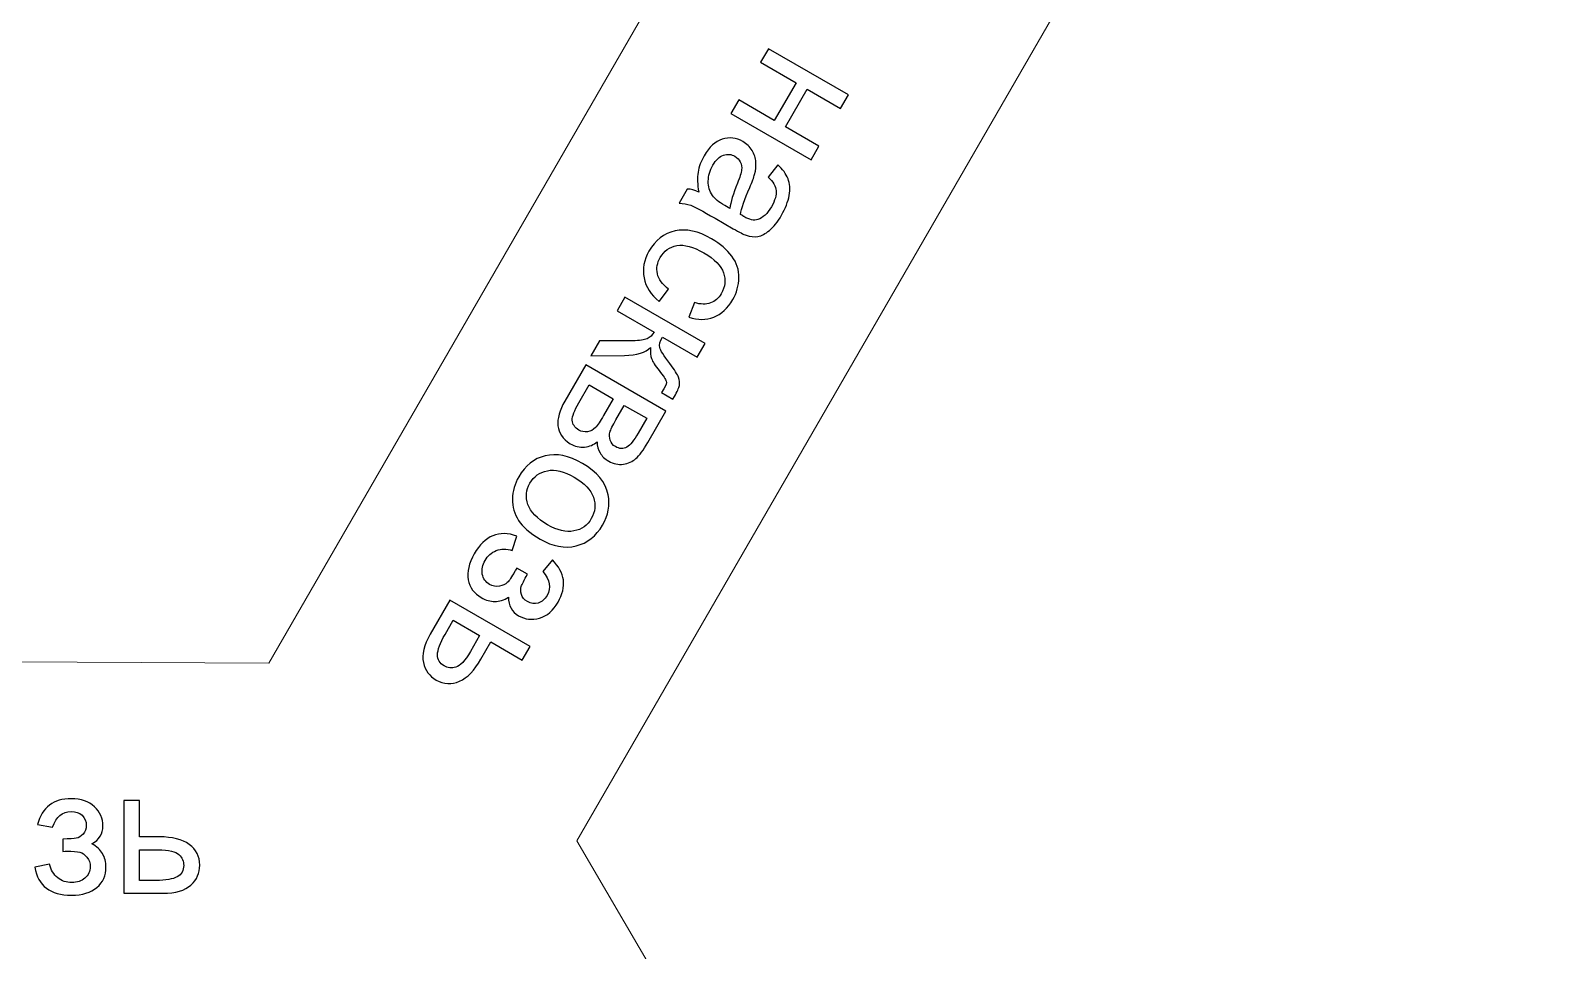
# Model space of a CAD drawing. Header units: millimetres. Extents: x -998 to 1016, y -1915 to 1914.
# Drawn here: x 852.5 to 920.6, y 1177.4 to 1218.8 of the extents above; entities that cross this region are included whole.
import ezdxf

# ---------------------------------------------------------------- set-up
doc = ezdxf.new("R2010")
doc.units = ezdxf.units.MM
doc.header["$MEASUREMENT"] = 0
doc.layers.add('layer 1', color=7, linetype='Continuous')

msp = doc.modelspace()

# ---------------------------------------------------------------- linework, layer by layer
at = {"layer": 'layer 1', "color": 153, "lineweight": 20}
for points, knots in [([(980.4581, 1117.3298), (944.5596, 1055.1518), (865.0528, 1033.848), (802.8748, 1069.7465), (802.8748, 1069.7465), (740.6968, 1105.645), (719.393, 1185.1518), (755.2915, 1247.3298), (755.2915, 1247.3298), (791.19, 1309.5078), (870.6968, 1330.8116), (932.8748, 1294.9131), (932.8748, 1294.9131), (995.0528, 1259.0146), (1016.3566, 1179.5078), (980.4581, 1117.3298)], [0, 0, 0, 0, 0.2, 0.2, 0.2, 0.2, 0.4, 0.4, 0.4, 0.4, 0.6, 0.6, 0.6, 0.6, 1, 1, 1, 1]), ([(899.1939, 1252.5914), (899.1939, 1252.5914), (863.256, 1190.3298), (863.256, 1190.3298), (863.256, 1190.3298), (863.256, 1190.3298), (791.3668, 1190.7117), (791.3668, 1190.7117), (791.3668, 1190.7117), (791.3596, 1192.3623), (790.0216, 1193.6984), (788.3668, 1193.6984), (788.3668, 1193.6984), (786.7122, 1193.6984), (785.3669, 1191.5891), (785.3669, 1190.6984), (785.3669, 1190.6984), (785.367, 1185.6665), (785.3669, 1179.4302), (785.3669, 1173.9614), (785.3669, 1173.9614), (785.3669, 1173.0707), (786.71, 1170.9614), (788.3669, 1170.9614), (788.3669, 1170.9614), (790.0238, 1170.9614), (791.3669, 1172.3045), (791.3669, 1173.9615), (791.3669, 1173.9615), (791.3669, 1173.9615), (791.3667, 1173.9745), (791.3667, 1173.9745), (791.3667, 1173.9745), (791.3667, 1173.9745), (863.2562, 1174.3298), (863.2562, 1174.3298), (863.2562, 1174.3298), (863.2562, 1174.3298), (899.2118, 1112.0782), (899.2118, 1112.0782), (899.2118, 1112.0782), (899.2118, 1112.0782), (899.2005, 1112.072), (899.2005, 1112.072), (899.2005, 1112.072), (897.7655, 1111.2435), (897.274, 1109.4089), (898.1025, 1107.9739), (898.1025, 1107.9739), (899.0007, 1106.4182), (901.676, 1106.4535), (902.5092, 1107.0802), (902.5092, 1107.0802), (907.0327, 1109.6918), (912.2284, 1112.6653), (916.3768, 1115.0606), (916.3768, 1115.0606), (917.1485, 1115.5061), (918.3024, 1117.7256), (917.475, 1119.1587), (917.475, 1119.1587), (916.6476, 1120.5918), (914.8212, 1121.0826), (913.3881, 1120.263), (913.3881, 1120.263), (913.3881, 1120.263), (877.1124, 1182.3298), (877.1124, 1182.3298), (877.1124, 1182.3298), (877.1124, 1182.3298), (913.057, 1244.5876), (913.057, 1244.5876), (913.057, 1244.5876), (914.4919, 1243.7591), (916.3266, 1244.2507), (917.155, 1245.6857), (917.155, 1245.6857), (917.9835, 1247.1206), (917.4919, 1248.9553), (916.0569, 1249.7837), (916.0569, 1249.7837), (916.0569, 1249.7837), (916.0502, 1249.7875), (916.0502, 1249.7875), (916.0502, 1249.7875), (916.0502, 1249.7875), (902.2005, 1257.7837), (902.2005, 1257.7837), (902.2005, 1257.7837), (902.2005, 1257.7837), (902.1939, 1257.7876), (902.1939, 1257.7876), (902.1939, 1257.7876), (900.7589, 1258.616), (898.9243, 1258.1244), (898.0958, 1256.6895), (898.0958, 1256.6895), (897.2674, 1255.2546), (897.759, 1253.4199), (899.1939, 1252.5914)], [0, 0, 0, 0, 0.0384615, 0.0384615, 0.0384615, 0.0384615, 0.0769231, 0.0769231, 0.0769231, 0.0769231, 0.1153846, 0.1153846, 0.1153846, 0.1153846, 0.1538462, 0.1538462, 0.1538462, 0.1538462, 0.1923077, 0.1923077, 0.1923077, 0.1923077, 0.2307692, 0.2307692, 0.2307692, 0.2307692, 0.2692308, 0.2692308, 0.2692308, 0.2692308, 0.3076923, 0.3076923, 0.3076923, 0.3076923, 0.3461538, 0.3461538, 0.3461538, 0.3461538, 0.3846154, 0.3846154, 0.3846154, 0.3846154, 0.4230769, 0.4230769, 0.4230769, 0.4230769, 0.4615385, 0.4615385, 0.4615385, 0.4615385, 0.5, 0.5, 0.5, 0.5, 0.5384615, 0.5384615, 0.5384615, 0.5384615, 0.5769231, 0.5769231, 0.5769231, 0.5769231, 0.6153846, 0.6153846, 0.6153846, 0.6153846, 0.6538462, 0.6538462, 0.6538462, 0.6538462, 0.6923077, 0.6923077, 0.6923077, 0.6923077, 0.7307692, 0.7307692, 0.7307692, 0.7307692, 0.7692308, 0.7692308, 0.7692308, 0.7692308, 0.8076923, 0.8076923, 0.8076923, 0.8076923, 0.8461538, 0.8461538, 0.8461538, 0.8461538, 0.8846154, 0.8846154, 0.8846154, 0.8846154, 0.9230769, 0.9230769, 0.9230769, 0.9230769, 1, 1, 1, 1])]:
    msp.add_open_spline(points, degree=3, knots=knots, dxfattribs=at)
at = {"layer": 'layer 1', "color": 250}
for points, knots in [([(889.348, 1215.9094), (889.348, 1215.9094), (888.9944, 1215.2987), (888.9944, 1215.2987), (888.9944, 1215.2987), (888.9944, 1215.2987), (887.493, 1216.1652), (887.493, 1216.1652), (887.493, 1216.1652), (887.493, 1216.1652), (886.514, 1214.4696), (886.514, 1214.4696), (886.514, 1214.4696), (886.514, 1214.4696), (888.0153, 1213.603), (888.0153, 1213.603), (888.0153, 1213.603), (888.0153, 1213.603), (887.6631, 1212.991), (887.6631, 1212.991), (887.6631, 1212.991), (887.6631, 1212.991), (884.0536, 1215.075), (884.0536, 1215.075), (884.0536, 1215.075), (884.0536, 1215.075), (884.4073, 1215.6857), (884.4073, 1215.6857), (884.4073, 1215.6857), (884.4073, 1215.6857), (886.0077, 1214.7616), (886.0077, 1214.7616), (886.0077, 1214.7616), (886.0077, 1214.7616), (886.9867, 1216.4571), (886.9867, 1216.4571), (886.9867, 1216.4571), (886.9867, 1216.4571), (885.3862, 1217.3813), (885.3862, 1217.3813), (885.3862, 1217.3813), (885.3862, 1217.3813), (885.7398, 1217.9934), (885.7398, 1217.9934), (885.7398, 1217.9934), (885.7398, 1217.9934), (889.348, 1215.9094), (889.348, 1215.9094)], [0, 0, 0, 0, 0.0769231, 0.0769231, 0.0769231, 0.0769231, 0.1538462, 0.1538462, 0.1538462, 0.1538462, 0.2307692, 0.2307692, 0.2307692, 0.2307692, 0.3076923, 0.3076923, 0.3076923, 0.3076923, 0.3846154, 0.3846154, 0.3846154, 0.3846154, 0.4615385, 0.4615385, 0.4615385, 0.4615385, 0.5384615, 0.5384615, 0.5384615, 0.5384615, 0.6153846, 0.6153846, 0.6153846, 0.6153846, 0.6923077, 0.6923077, 0.6923077, 0.6923077, 0.7692308, 0.7692308, 0.7692308, 0.7692308, 0.8461538, 0.8461538, 0.8461538, 0.8461538, 1, 1, 1, 1]), ([(882.6078, 1211.5416), (882.5462, 1211.8791), (882.5369, 1212.1765), (882.5783, 1212.4323), (882.5783, 1212.4323), (882.6199, 1212.6867), (882.7096, 1212.9345), (882.8489, 1213.1743), (882.8489, 1213.1743), (883.078, 1213.5707), (883.3499, 1213.8198), (883.6672, 1213.9216), (883.6672, 1213.9216), (883.9834, 1214.0221), (884.2927, 1213.9859), (884.594, 1213.8118), (884.594, 1213.8118), (884.7708, 1213.71), (884.9088, 1213.5761), (885.0078, 1213.4113), (885.0078, 1213.4113), (885.1083, 1213.2466), (885.1646, 1213.0738), (885.178, 1212.893), (885.178, 1212.893), (885.1914, 1212.7109), (885.1726, 1212.526), (885.1244, 1212.3372), (885.1244, 1212.3372), (885.0869, 1212.1979), (885.0118, 1211.9997), (884.902, 1211.7399), (884.902, 1211.7399), (884.6757, 1211.2121), (884.5365, 1210.8077), (884.4828, 1210.5278), (884.4828, 1210.5278), (884.5659, 1210.4769), (884.6181, 1210.4447), (884.6409, 1210.4327), (884.6409, 1210.4327), (884.89, 1210.2881), (885.099, 1210.2452), (885.2677, 1210.3014), (885.2677, 1210.3014), (885.4954, 1210.3778), (885.699, 1210.5706), (885.8771, 1210.8787), (885.8771, 1210.8787), (886.0432, 1211.1666), (886.1155, 1211.4077), (886.094, 1211.6033), (886.094, 1211.6033), (886.0713, 1211.7975), (885.9521, 1212.0024), (885.7338, 1212.2153), (885.7338, 1212.2153), (885.7338, 1212.2153), (886.161, 1212.7671), (886.161, 1212.7671), (886.161, 1212.7671), (886.3861, 1212.5649), (886.54, 1212.3559), (886.6258, 1212.1403), (886.6258, 1212.1403), (886.7115, 1211.9247), (886.7289, 1211.6743), (886.678, 1211.3903), (886.678, 1211.3903), (886.6271, 1211.105), (886.512, 1210.8077), (886.3324, 1210.497), (886.3324, 1210.497), (886.1543, 1210.1889), (885.9735, 1209.96), (885.79, 1209.8099), (885.79, 1209.8099), (885.6066, 1209.6586), (885.4338, 1209.5702), (885.2718, 1209.5421), (885.2718, 1209.5421), (885.1084, 1209.5153), (884.9329, 1209.5327), (884.7454, 1209.593), (884.7454, 1209.593), (884.6289, 1209.6331), (884.4346, 1209.7309), (884.1627, 1209.8876), (884.1627, 1209.8876), (884.1627, 1209.8876), (883.3471, 1210.359), (883.3471, 1210.359), (883.3471, 1210.359), (882.7793, 1210.6871), (882.4123, 1210.8813), (882.2462, 1210.9429), (882.2462, 1210.9429), (882.0801, 1211.0032), (881.906, 1211.0354), (881.7238, 1211.0381), (881.7238, 1211.0381), (881.7238, 1211.0381), (882.0922, 1211.6769), (882.0922, 1211.6769), (882.0922, 1211.6769), (882.2556, 1211.6675), (882.4284, 1211.622), (882.6078, 1211.5416)], [0, 0, 0, 0, 0.0357143, 0.0357143, 0.0357143, 0.0357143, 0.0714286, 0.0714286, 0.0714286, 0.0714286, 0.1071429, 0.1071429, 0.1071429, 0.1071429, 0.1428571, 0.1428571, 0.1428571, 0.1428571, 0.1785714, 0.1785714, 0.1785714, 0.1785714, 0.2142857, 0.2142857, 0.2142857, 0.2142857, 0.25, 0.25, 0.25, 0.25, 0.2857143, 0.2857143, 0.2857143, 0.2857143, 0.3214286, 0.3214286, 0.3214286, 0.3214286, 0.3571429, 0.3571429, 0.3571429, 0.3571429, 0.3928571, 0.3928571, 0.3928571, 0.3928571, 0.4285714, 0.4285714, 0.4285714, 0.4285714, 0.4642857, 0.4642857, 0.4642857, 0.4642857, 0.5, 0.5, 0.5, 0.5, 0.5357143, 0.5357143, 0.5357143, 0.5357143, 0.5714286, 0.5714286, 0.5714286, 0.5714286, 0.6071429, 0.6071429, 0.6071429, 0.6071429, 0.6428571, 0.6428571, 0.6428571, 0.6428571, 0.6785714, 0.6785714, 0.6785714, 0.6785714, 0.7142857, 0.7142857, 0.7142857, 0.7142857, 0.75, 0.75, 0.75, 0.75, 0.7857143, 0.7857143, 0.7857143, 0.7857143, 0.8214286, 0.8214286, 0.8214286, 0.8214286, 0.8571429, 0.8571429, 0.8571429, 0.8571429, 0.8928571, 0.8928571, 0.8928571, 0.8928571, 0.9285714, 0.9285714, 0.9285714, 0.9285714, 1, 1, 1, 1]), ([(884.0034, 1210.805), (884.0408, 1211.0782), (884.1561, 1211.4559), (884.3502, 1211.9367), (884.3502, 1211.9367), (884.4587, 1212.2086), (884.5204, 1212.4109), (884.5351, 1212.5407), (884.5351, 1212.5407), (884.5498, 1212.6707), (884.5298, 1212.7899), (884.4762, 1212.897), (884.4762, 1212.897), (884.4213, 1213.0041), (884.3409, 1213.0885), (884.2337, 1213.1502), (884.2337, 1213.1502), (884.0717, 1213.2439), (883.8989, 1213.26), (883.7194, 1213.1998), (883.7194, 1213.1998), (883.5399, 1213.1394), (883.3806, 1212.9894), (883.2439, 1212.7524), (883.2439, 1212.7524), (883.1074, 1212.5167), (883.0378, 1212.2769), (883.035, 1212.0345), (883.035, 1212.0345), (883.0324, 1211.7907), (883.0953, 1211.5752), (883.2253, 1211.3863), (883.2253, 1211.3863), (883.3257, 1211.2403), (883.5105, 1211.0889), (883.7797, 1210.9336), (883.7797, 1210.9336), (883.7797, 1210.9336), (884.0034, 1210.805), (884.0034, 1210.805)], [0, 0, 0, 0, 0.0909091, 0.0909091, 0.0909091, 0.0909091, 0.1818182, 0.1818182, 0.1818182, 0.1818182, 0.2727273, 0.2727273, 0.2727273, 0.2727273, 0.3636364, 0.3636364, 0.3636364, 0.3636364, 0.4545455, 0.4545455, 0.4545455, 0.4545455, 0.5454545, 0.5454545, 0.5454545, 0.5454545, 0.6363636, 0.6363636, 0.6363636, 0.6363636, 0.7272727, 0.7272727, 0.7272727, 0.7272727, 0.8181818, 0.8181818, 0.8181818, 0.8181818, 1, 1, 1, 1]), ([(881.2504, 1207.1649), (881.2504, 1207.1649), (880.8245, 1206.609), (880.8245, 1206.609), (880.8245, 1206.609), (880.4482, 1206.9144), (880.2204, 1207.2693), (880.1428, 1207.6765), (880.1428, 1207.6765), (880.0651, 1208.0823), (880.1388, 1208.4815), (880.3665, 1208.8765), (880.3665, 1208.8765), (880.6517, 1209.3693), (881.0429, 1209.6734), (881.5384, 1209.7872), (881.5384, 1209.7872), (882.0353, 1209.9011), (882.5844, 1209.7845), (883.1871, 1209.4363), (883.1871, 1209.4363), (883.5768, 1209.2113), (883.8808, 1208.9501), (884.0978, 1208.6528), (884.0978, 1208.6528), (884.3161, 1208.3542), (884.422, 1208.0314), (884.4153, 1207.6832), (884.4153, 1207.6832), (884.4086, 1207.335), (884.3161, 1207.0054), (884.1366, 1206.6948), (884.1366, 1206.6948), (883.9102, 1206.3036), (883.6264, 1206.0398), (883.2848, 1205.9046), (883.2848, 1205.9046), (882.942, 1205.7706), (882.5683, 1205.7733), (882.1638, 1205.914), (882.1638, 1205.914), (882.1638, 1205.914), (882.4143, 1206.5608), (882.4143, 1206.5608), (882.4143, 1206.5608), (882.6902, 1206.4778), (882.9299, 1206.4724), (883.1362, 1206.5461), (883.1362, 1206.5461), (883.3412, 1206.6197), (883.5032, 1206.7577), (883.6196, 1206.9613), (883.6196, 1206.9613), (883.7978, 1207.2693), (883.8327, 1207.5841), (883.7228, 1207.9042), (883.7228, 1207.9042), (883.613, 1208.2243), (883.3183, 1208.5216), (882.8416, 1208.7975), (882.8416, 1208.7975), (882.3567, 1209.0774), (881.9509, 1209.1885), (881.6228, 1209.1296), (881.6228, 1209.1296), (881.2959, 1209.0707), (881.0468, 1208.8912), (880.8741, 1208.5926), (880.8741, 1208.5926), (880.7348, 1208.3528), (880.6933, 1208.1091), (880.7468, 1207.864), (880.7468, 1207.864), (880.8017, 1207.6175), (880.9691, 1207.3845), (881.2504, 1207.1649)], [0, 0, 0, 0, 0.05, 0.05, 0.05, 0.05, 0.1, 0.1, 0.1, 0.1, 0.15, 0.15, 0.15, 0.15, 0.2, 0.2, 0.2, 0.2, 0.25, 0.25, 0.25, 0.25, 0.3, 0.3, 0.3, 0.3, 0.35, 0.35, 0.35, 0.35, 0.4, 0.4, 0.4, 0.4, 0.45, 0.45, 0.45, 0.45, 0.5, 0.5, 0.5, 0.5, 0.55, 0.55, 0.55, 0.55, 0.6, 0.6, 0.6, 0.6, 0.65, 0.65, 0.65, 0.65, 0.7, 0.7, 0.7, 0.7, 0.75, 0.75, 0.75, 0.75, 0.8, 0.8, 0.8, 0.8, 0.85, 0.85, 0.85, 0.85, 0.9, 0.9, 0.9, 0.9, 1, 1, 1, 1]), ([(882.8898, 1204.7232), (882.8898, 1204.7232), (882.5362, 1204.1125), (882.5362, 1204.1125), (882.5362, 1204.1125), (882.5362, 1204.1125), (880.9772, 1205.0125), (880.9772, 1205.0125), (880.9772, 1205.0125), (880.8648, 1204.8183), (880.8232, 1204.6603), (880.8527, 1204.5384), (880.8527, 1204.5384), (880.8821, 1204.4165), (881.0335, 1204.1768), (881.3067, 1203.8165), (881.3067, 1203.8165), (881.5223, 1203.5313), (881.6535, 1203.3263), (881.7018, 1203.1991), (881.7018, 1203.1991), (881.7487, 1203.0719), (881.7607, 1202.95), (881.7353, 1202.8348), (881.7353, 1202.8348), (881.7112, 1202.7196), (881.6375, 1202.5535), (881.513, 1202.3379), (881.513, 1202.3379), (881.513, 1202.3379), (881.442, 1202.2161), (881.442, 1202.2161), (881.442, 1202.2161), (881.442, 1202.2161), (880.9357, 1202.508), (880.9357, 1202.508), (880.9357, 1202.508), (880.9357, 1202.508), (881.0375, 1202.6767), (881.0375, 1202.6767), (881.0375, 1202.6767), (881.1299, 1202.8374), (881.1661, 1202.954), (881.1446, 1203.0263), (881.1446, 1203.0263), (881.1219, 1203.1027), (881.016, 1203.2607), (880.8245, 1203.5004), (880.8245, 1203.5004), (880.6425, 1203.7295), (880.5285, 1203.909), (880.483, 1204.0389), (880.483, 1204.0389), (880.4362, 1204.1674), (880.4228, 1204.3348), (880.4401, 1204.5384), (880.4401, 1204.5384), (880.2192, 1204.3161), (879.8254, 1204.1996), (879.2589, 1204.1875), (879.2589, 1204.1875), (879.2589, 1204.1875), (877.7549, 1204.1634), (877.7549, 1204.1634), (877.7549, 1204.1634), (877.7549, 1204.1634), (878.1432, 1204.8357), (878.1432, 1204.8357), (878.1432, 1204.8357), (878.1432, 1204.8357), (879.6379, 1204.8437), (879.6379, 1204.8437), (879.6379, 1204.8437), (879.9393, 1204.8478), (880.1549, 1204.8786), (880.2835, 1204.9375), (880.2835, 1204.9375), (880.4121, 1204.9964), (880.5165, 1205.0942), (880.5969, 1205.2322), (880.5969, 1205.2322), (880.5969, 1205.2322), (878.9281, 1206.1951), (878.9281, 1206.1951), (878.9281, 1206.1951), (878.9281, 1206.1951), (879.2816, 1206.8072), (879.2816, 1206.8072), (879.2816, 1206.8072), (879.2816, 1206.8072), (882.8898, 1204.7232), (882.8898, 1204.7232)], [0, 0, 0, 0, 0.0416667, 0.0416667, 0.0416667, 0.0416667, 0.0833333, 0.0833333, 0.0833333, 0.0833333, 0.125, 0.125, 0.125, 0.125, 0.1666667, 0.1666667, 0.1666667, 0.1666667, 0.2083333, 0.2083333, 0.2083333, 0.2083333, 0.25, 0.25, 0.25, 0.25, 0.2916667, 0.2916667, 0.2916667, 0.2916667, 0.3333333, 0.3333333, 0.3333333, 0.3333333, 0.375, 0.375, 0.375, 0.375, 0.4166667, 0.4166667, 0.4166667, 0.4166667, 0.4583333, 0.4583333, 0.4583333, 0.4583333, 0.5, 0.5, 0.5, 0.5, 0.5416667, 0.5416667, 0.5416667, 0.5416667, 0.5833333, 0.5833333, 0.5833333, 0.5833333, 0.625, 0.625, 0.625, 0.625, 0.6666667, 0.6666667, 0.6666667, 0.6666667, 0.7083333, 0.7083333, 0.7083333, 0.7083333, 0.75, 0.75, 0.75, 0.75, 0.7916667, 0.7916667, 0.7916667, 0.7916667, 0.8333333, 0.8333333, 0.8333333, 0.8333333, 0.875, 0.875, 0.875, 0.875, 0.9166667, 0.9166667, 0.9166667, 0.9166667, 1, 1, 1, 1]), ([(881.1279, 1201.6719), (881.1279, 1201.6719), (880.3137, 1200.2616), (880.3137, 1200.2616), (880.3137, 1200.2616), (880.114, 1199.916), (879.9359, 1199.6749), (879.7806, 1199.5397), (879.7806, 1199.5397), (879.6252, 1199.4031), (879.4363, 1199.32), (879.2127, 1199.2879), (879.2127, 1199.2879), (878.9877, 1199.2557), (878.768, 1199.3012), (878.5537, 1199.4259), (878.5537, 1199.4259), (878.381, 1199.5249), (878.251, 1199.6468), (878.1654, 1199.7928), (878.1654, 1199.7928), (878.0783, 1199.9374), (878.0328, 1200.1062), (878.0288, 1200.299), (878.0288, 1200.299), (877.8747, 1200.1624), (877.6872, 1200.082), (877.4675, 1200.0593), (877.4675, 1200.0593), (877.2479, 1200.0365), (877.031, 1200.0874), (876.818, 1200.2093), (876.818, 1200.2093), (876.4886, 1200.4303), (876.3063, 1200.6995), (876.2689, 1201.017), (876.2689, 1201.017), (876.2314, 1201.3343), (876.3359, 1201.704), (876.5796, 1202.1285), (876.5796, 1202.1285), (876.5796, 1202.1285), (877.5198, 1203.7558), (877.5198, 1203.7558), (877.5198, 1203.7558), (877.5198, 1203.7558), (881.1279, 1201.6719), (881.1279, 1201.6719)], [0, 0, 0, 0, 0.0769231, 0.0769231, 0.0769231, 0.0769231, 0.1538462, 0.1538462, 0.1538462, 0.1538462, 0.2307692, 0.2307692, 0.2307692, 0.2307692, 0.3076923, 0.3076923, 0.3076923, 0.3076923, 0.3846154, 0.3846154, 0.3846154, 0.3846154, 0.4615385, 0.4615385, 0.4615385, 0.4615385, 0.5384615, 0.5384615, 0.5384615, 0.5384615, 0.6153846, 0.6153846, 0.6153846, 0.6153846, 0.6923077, 0.6923077, 0.6923077, 0.6923077, 0.7692308, 0.7692308, 0.7692308, 0.7692308, 0.8461538, 0.8461538, 0.8461538, 0.8461538, 1, 1, 1, 1]), ([(877.6698, 1202.8531), (877.6698, 1202.8531), (877.2037, 1202.0482), (877.2037, 1202.0482), (877.2037, 1202.0482), (877.0041, 1201.7013), (876.9077, 1201.4415), (876.9131, 1201.2646), (876.9131, 1201.2646), (876.9184, 1201.0893), (877.0189, 1200.9419), (877.2118, 1200.8214), (877.2118, 1200.8214), (877.327, 1200.7544), (877.4555, 1200.7303), (877.5974, 1200.7477), (877.5974, 1200.7477), (877.7395, 1200.7651), (877.8573, 1200.8268), (877.9524, 1200.9325), (877.9524, 1200.9325), (878.0488, 1201.037), (878.1721, 1201.2218), (878.3261, 1201.487), (878.3261, 1201.487), (878.3261, 1201.487), (878.7533, 1202.2277), (878.7533, 1202.2277), (878.7533, 1202.2277), (878.7533, 1202.2277), (877.6698, 1202.8531), (877.6698, 1202.8531)], [0, 0, 0, 0, 0.1111111, 0.1111111, 0.1111111, 0.1111111, 0.2222222, 0.2222222, 0.2222222, 0.2222222, 0.3333333, 0.3333333, 0.3333333, 0.3333333, 0.4444444, 0.4444444, 0.4444444, 0.4444444, 0.5555556, 0.5555556, 0.5555556, 0.5555556, 0.6666667, 0.6666667, 0.6666667, 0.6666667, 0.7777778, 0.7777778, 0.7777778, 0.7777778, 1, 1, 1, 1]), ([(879.2555, 1201.937), (879.2555, 1201.937), (878.8792, 1201.2848), (878.8792, 1201.2848), (878.8792, 1201.2848), (878.7292, 1201.025), (878.6395, 1200.8374), (878.61, 1200.725), (878.61, 1200.725), (878.5805, 1200.6111), (878.5859, 1200.4933), (878.6234, 1200.3674), (878.6234, 1200.3674), (878.6622, 1200.2428), (878.7386, 1200.1476), (878.8551, 1200.0807), (878.8551, 1200.0807), (879.0453, 1199.9709), (879.2167, 1199.9616), (879.3694, 1200.054), (879.3694, 1200.054), (879.522, 1200.1451), (879.6922, 1200.354), (879.8797, 1200.6794), (879.8797, 1200.6794), (879.8797, 1200.6794), (880.2681, 1201.3531), (880.2681, 1201.3531), (880.2681, 1201.3531), (880.2681, 1201.3531), (879.2555, 1201.937), (879.2555, 1201.937)], [0, 0, 0, 0, 0.1111111, 0.1111111, 0.1111111, 0.1111111, 0.2222222, 0.2222222, 0.2222222, 0.2222222, 0.3333333, 0.3333333, 0.3333333, 0.3333333, 0.4444444, 0.4444444, 0.4444444, 0.4444444, 0.5555556, 0.5555556, 0.5555556, 0.5555556, 0.6666667, 0.6666667, 0.6666667, 0.6666667, 0.7777778, 0.7777778, 0.7777778, 0.7777778, 1, 1, 1, 1]), ([(877.3677, 1199.3255), (878.0362, 1198.9398), (878.4231, 1198.4671), (878.5303, 1197.9099), (878.5303, 1197.9099), (878.6187, 1197.4451), (878.5343, 1196.9898), (878.2758, 1196.5438), (878.2758, 1196.5438), (877.9892, 1196.0482), (877.5928, 1195.7362), (877.0865, 1195.6089), (877.0865, 1195.6089), (876.579, 1195.4817), (876.0391, 1195.5835), (875.4659, 1195.9143), (875.4659, 1195.9143), (875.0012, 1196.1835), (874.6771, 1196.4634), (874.491, 1196.7568), (874.491, 1196.7568), (874.3048, 1197.0487), (874.215, 1197.3715), (874.2217, 1197.7224), (874.2217, 1197.7224), (874.2285, 1198.0733), (874.3222, 1198.4068), (874.5043, 1198.7215), (874.5043, 1198.7215), (874.7963, 1199.2265), (875.194, 1199.5411), (875.6976, 1199.6658), (875.6976, 1199.6658), (876.2013, 1199.7903), (876.7584, 1199.6764), (877.3677, 1199.3255)], [0, 0, 0, 0, 0.1, 0.1, 0.1, 0.1, 0.2, 0.2, 0.2, 0.2, 0.3, 0.3, 0.3, 0.3, 0.4, 0.4, 0.4, 0.4, 0.5, 0.5, 0.5, 0.5, 0.6, 0.6, 0.6, 0.6, 0.7, 0.7, 0.7, 0.7, 0.8, 0.8, 0.8, 0.8, 1, 1, 1, 1]), ([(877.0048, 1198.6961), (876.5428, 1198.964), (876.1383, 1199.0617), (875.7914, 1198.9934), (875.7914, 1198.9934), (875.4459, 1198.9251), (875.1833, 1198.7376), (875.0066, 1198.4308), (875.0066, 1198.4308), (874.8324, 1198.1282), (874.8016, 1197.8081), (874.9169, 1197.4733), (874.9169, 1197.4733), (875.0307, 1197.1384), (875.3253, 1196.8344), (875.7981, 1196.5612), (875.7981, 1196.5612), (876.2454, 1196.3027), (876.6418, 1196.2089), (876.9888, 1196.28), (876.9888, 1196.28), (877.3357, 1196.3495), (877.5955, 1196.5344), (877.7696, 1196.8357), (877.7696, 1196.8357), (877.9463, 1197.1424), (877.9785, 1197.4612), (877.866, 1197.7961), (877.866, 1197.7961), (877.7535, 1198.1295), (877.4668, 1198.4295), (877.0048, 1198.6961)], [0, 0, 0, 0, 0.1111111, 0.1111111, 0.1111111, 0.1111111, 0.2222222, 0.2222222, 0.2222222, 0.2222222, 0.3333333, 0.3333333, 0.3333333, 0.3333333, 0.4444444, 0.4444444, 0.4444444, 0.4444444, 0.5555556, 0.5555556, 0.5555556, 0.5555556, 0.6666667, 0.6666667, 0.6666667, 0.6666667, 0.7777778, 0.7777778, 0.7777778, 0.7777778, 1, 1, 1, 1]), ([(874.4119, 1194.6059), (874.4119, 1194.6059), (874.8913, 1194.33), (874.8913, 1194.33), (874.8913, 1194.33), (874.7441, 1194.0702), (874.653, 1193.888), (874.6168, 1193.7836), (874.6168, 1193.7836), (874.5806, 1193.6791), (874.5833, 1193.5586), (874.6249, 1193.4219), (874.6249, 1193.4219), (874.6677, 1193.2867), (874.7561, 1193.1795), (874.8928, 1193.1005), (874.8928, 1193.1005), (875.0575, 1193.0054), (875.2221, 1192.984), (875.3843, 1193.0362), (875.3843, 1193.0362), (875.545, 1193.0898), (875.6776, 1193.2036), (875.778, 1193.3777), (875.778, 1193.3777), (875.9762, 1193.7219), (875.9133, 1194.0809), (875.5878, 1194.4532), (875.5878, 1194.4532), (875.5878, 1194.4532), (876.0177, 1194.9796), (876.0177, 1194.9796), (876.0177, 1194.9796), (876.591, 1194.4063), (876.6767, 1193.7742), (876.2762, 1193.0804), (876.2762, 1193.0804), (876.0539, 1192.6961), (875.7739, 1192.4549), (875.4378, 1192.3572), (875.4378, 1192.3572), (875.1003, 1192.2607), (874.7869, 1192.2969), (874.4936, 1192.4657), (874.4936, 1192.4657), (874.1989, 1192.6358), (874.0476, 1192.913), (874.0382, 1193.3), (874.0382, 1193.3), (873.836, 1193.1742), (873.6338, 1193.1099), (873.4302, 1193.1072), (873.4302, 1193.1072), (873.228, 1193.1032), (873.023, 1193.1608), (872.8168, 1193.28), (872.8168, 1193.28), (872.4926, 1193.4662), (872.2985, 1193.7367), (872.2329, 1194.0876), (872.2329, 1194.0876), (872.1672, 1194.4398), (872.2569, 1194.8282), (872.5006, 1195.2514), (872.5006, 1195.2514), (872.9761, 1196.0738), (873.6164, 1196.339), (874.424, 1196.0483), (874.424, 1196.0483), (874.424, 1196.0483), (874.215, 1195.4041), (874.215, 1195.4041), (874.215, 1195.4041), (873.9538, 1195.4845), (873.7141, 1195.4818), (873.4944, 1195.3961), (873.4944, 1195.3961), (873.2761, 1195.309), (873.1074, 1195.163), (872.9882, 1194.9568), (872.9882, 1194.9568), (872.869, 1194.7505), (872.8275, 1194.5456), (872.865, 1194.3407), (872.865, 1194.3407), (872.9025, 1194.1371), (873.0123, 1193.9818), (873.1931, 1193.8773), (873.1931, 1193.8773), (873.3337, 1193.7969), (873.4811, 1193.7688), (873.6351, 1193.7943), (873.6351, 1193.7943), (873.7891, 1193.8211), (873.9069, 1193.8746), (873.99, 1193.9576), (873.99, 1193.9576), (874.0717, 1194.0393), (874.1869, 1194.2081), (874.3342, 1194.4652), (874.3342, 1194.4652), (874.3463, 1194.4854), (874.3717, 1194.5322), (874.4119, 1194.6059)], [0, 0, 0, 0, 0.037037, 0.037037, 0.037037, 0.037037, 0.0740741, 0.0740741, 0.0740741, 0.0740741, 0.1111111, 0.1111111, 0.1111111, 0.1111111, 0.1481481, 0.1481481, 0.1481481, 0.1481481, 0.1851852, 0.1851852, 0.1851852, 0.1851852, 0.2222222, 0.2222222, 0.2222222, 0.2222222, 0.2592593, 0.2592593, 0.2592593, 0.2592593, 0.2962963, 0.2962963, 0.2962963, 0.2962963, 0.3333333, 0.3333333, 0.3333333, 0.3333333, 0.3703704, 0.3703704, 0.3703704, 0.3703704, 0.4074074, 0.4074074, 0.4074074, 0.4074074, 0.4444444, 0.4444444, 0.4444444, 0.4444444, 0.4814815, 0.4814815, 0.4814815, 0.4814815, 0.5185185, 0.5185185, 0.5185185, 0.5185185, 0.5555556, 0.5555556, 0.5555556, 0.5555556, 0.5925926, 0.5925926, 0.5925926, 0.5925926, 0.6296296, 0.6296296, 0.6296296, 0.6296296, 0.6666667, 0.6666667, 0.6666667, 0.6666667, 0.7037037, 0.7037037, 0.7037037, 0.7037037, 0.7407407, 0.7407407, 0.7407407, 0.7407407, 0.7777778, 0.7777778, 0.7777778, 0.7777778, 0.8148148, 0.8148148, 0.8148148, 0.8148148, 0.8518519, 0.8518519, 0.8518519, 0.8518519, 0.8888889, 0.8888889, 0.8888889, 0.8888889, 0.9259259, 0.9259259, 0.9259259, 0.9259259, 1, 1, 1, 1]), ([(875.0139, 1191.0815), (875.0139, 1191.0815), (874.6603, 1190.4708), (874.6603, 1190.4708), (874.6603, 1190.4708), (874.6603, 1190.4708), (873.25, 1191.2851), (873.25, 1191.2851), (873.25, 1191.2851), (873.25, 1191.2851), (872.8027, 1190.5096), (872.8027, 1190.5096), (872.8027, 1190.5096), (872.512, 1190.0047), (872.1893, 1189.6726), (871.8357, 1189.5119), (871.8357, 1189.5119), (871.4821, 1189.3525), (871.1325, 1189.3726), (870.7883, 1189.5708), (870.7883, 1189.5708), (870.487, 1189.7449), (870.2955, 1190.0074), (870.2124, 1190.3583), (870.2124, 1190.3583), (870.1308, 1190.7105), (870.2338, 1191.1364), (870.5218, 1191.636), (870.5218, 1191.636), (870.5218, 1191.636), (871.4058, 1193.1655), (871.4058, 1193.1655), (871.4058, 1193.1655), (871.4058, 1193.1655), (875.0139, 1191.0815), (875.0139, 1191.0815)], [0, 0, 0, 0, 0.1, 0.1, 0.1, 0.1, 0.2, 0.2, 0.2, 0.2, 0.3, 0.3, 0.3, 0.3, 0.4, 0.4, 0.4, 0.4, 0.5, 0.5, 0.5, 0.5, 0.6, 0.6, 0.6, 0.6, 0.7, 0.7, 0.7, 0.7, 0.8, 0.8, 0.8, 0.8, 1, 1, 1, 1]), ([(871.5544, 1192.2641), (871.5544, 1192.2641), (871.1848, 1191.6213), (871.1848, 1191.6213), (871.1848, 1191.6213), (870.9611, 1191.2342), (870.8486, 1190.9302), (870.8487, 1190.7106), (870.8487, 1190.7106), (870.8486, 1190.4896), (870.9491, 1190.3208), (871.15, 1190.2043), (871.15, 1190.2043), (871.3066, 1190.1145), (871.4808, 1190.0957), (871.6737, 1190.1467), (871.6737, 1190.1467), (871.8665, 1190.1989), (872.0848, 1190.4346), (872.3258, 1190.8539), (872.3258, 1190.8539), (872.3258, 1190.8539), (872.7438, 1191.5771), (872.7438, 1191.5771), (872.7438, 1191.5771), (872.7438, 1191.5771), (871.5544, 1192.2641), (871.5544, 1192.2641)], [0, 0, 0, 0, 0.125, 0.125, 0.125, 0.125, 0.25, 0.25, 0.25, 0.25, 0.375, 0.375, 0.375, 0.375, 0.5, 0.5, 0.5, 0.5, 0.625, 0.625, 0.625, 0.625, 0.75, 0.75, 0.75, 0.75, 1, 1, 1, 1]), ([(853.9775, 1181.8578), (853.9775, 1181.8578), (853.9775, 1182.4123), (853.9775, 1182.4123), (853.9775, 1182.4123), (854.2748, 1182.415), (854.4784, 1182.427), (854.5855, 1182.4471), (854.5855, 1182.4471), (854.694, 1182.4686), (854.7972, 1182.5302), (854.8936, 1182.6346), (854.8936, 1182.6346), (854.99, 1182.7391), (855.0382, 1182.869), (855.0382, 1183.0257), (855.0382, 1183.0257), (855.0382, 1183.2146), (854.9753, 1183.3672), (854.8481, 1183.4797), (854.8481, 1183.4797), (854.7208, 1183.5936), (854.5574, 1183.6498), (854.3552, 1183.6498), (854.3552, 1183.6498), (853.9574, 1183.6498), (853.6788, 1183.4168), (853.5195, 1182.9507), (853.5195, 1182.9507), (853.5195, 1182.9507), (852.8444, 1183.0632), (852.8444, 1183.0632), (852.8444, 1183.0632), (853.0534, 1183.84), (853.5596, 1184.2284), (854.3605, 1184.2284), (854.3605, 1184.2284), (854.8052, 1184.2284), (855.1534, 1184.1079), (855.4065, 1183.8655), (855.4065, 1183.8655), (855.6597, 1183.6231), (855.7856, 1183.3338), (855.7856, 1182.9976), (855.7856, 1182.9976), (855.7856, 1182.6587), (855.6208, 1182.3882), (855.2927, 1182.1886), (855.2927, 1182.1886), (855.503, 1182.0761), (855.6597, 1181.9328), (855.7655, 1181.7587), (855.7655, 1181.7587), (855.87, 1181.5846), (855.9222, 1181.3784), (855.9222, 1181.14), (855.9222, 1181.14), (855.9222, 1180.7663), (855.7856, 1180.4636), (855.5137, 1180.2306), (855.5137, 1180.2306), (855.2405, 1179.9975), (854.8601, 1179.881), (854.3699, 1179.881), (854.3699, 1179.881), (853.419, 1179.881), (852.8672, 1180.3016), (852.7159, 1181.1426), (852.7159, 1181.1426), (852.7159, 1181.1426), (853.3828, 1181.2873), (853.3828, 1181.2873), (853.3828, 1181.2873), (853.4431, 1181.0221), (853.565, 1180.8158), (853.7498, 1180.6699), (853.7498, 1180.6699), (853.9346, 1180.5239), (854.1449, 1180.4516), (854.3833, 1180.4516), (854.3833, 1180.4516), (854.6217, 1180.4516), (854.8199, 1180.5185), (854.978, 1180.6538), (854.978, 1180.6538), (855.136, 1180.7877), (855.215, 1180.9592), (855.215, 1181.1681), (855.215, 1181.1681), (855.215, 1181.3301), (855.1655, 1181.4708), (855.0664, 1181.5913), (855.0664, 1181.5913), (854.9673, 1181.7119), (854.8614, 1181.7869), (854.7489, 1181.8163), (854.7489, 1181.8163), (854.6364, 1181.8471), (854.4329, 1181.8619), (854.1382, 1181.8619), (854.1382, 1181.8619), (854.1141, 1181.8619), (854.0605, 1181.8605), (853.9775, 1181.8578)], [0, 0, 0, 0, 0.037037, 0.037037, 0.037037, 0.037037, 0.0740741, 0.0740741, 0.0740741, 0.0740741, 0.1111111, 0.1111111, 0.1111111, 0.1111111, 0.1481481, 0.1481481, 0.1481481, 0.1481481, 0.1851852, 0.1851852, 0.1851852, 0.1851852, 0.2222222, 0.2222222, 0.2222222, 0.2222222, 0.2592593, 0.2592593, 0.2592593, 0.2592593, 0.2962963, 0.2962963, 0.2962963, 0.2962963, 0.3333333, 0.3333333, 0.3333333, 0.3333333, 0.3703704, 0.3703704, 0.3703704, 0.3703704, 0.4074074, 0.4074074, 0.4074074, 0.4074074, 0.4444444, 0.4444444, 0.4444444, 0.4444444, 0.4814815, 0.4814815, 0.4814815, 0.4814815, 0.5185185, 0.5185185, 0.5185185, 0.5185185, 0.5555556, 0.5555556, 0.5555556, 0.5555556, 0.5925926, 0.5925926, 0.5925926, 0.5925926, 0.6296296, 0.6296296, 0.6296296, 0.6296296, 0.6666667, 0.6666667, 0.6666667, 0.6666667, 0.7037037, 0.7037037, 0.7037037, 0.7037037, 0.7407407, 0.7407407, 0.7407407, 0.7407407, 0.7777778, 0.7777778, 0.7777778, 0.7777778, 0.8148148, 0.8148148, 0.8148148, 0.8148148, 0.8518519, 0.8518519, 0.8518519, 0.8518519, 0.8888889, 0.8888889, 0.8888889, 0.8888889, 0.9259259, 0.9259259, 0.9259259, 0.9259259, 1, 1, 1, 1]), ([(856.7218, 1184.14), (856.7218, 1184.14), (857.429, 1184.14), (857.429, 1184.14), (857.429, 1184.14), (857.429, 1184.14), (857.429, 1182.5087), (857.429, 1182.5087), (857.429, 1182.5087), (857.429, 1182.5087), (858.3236, 1182.5087), (858.3236, 1182.5087), (858.3236, 1182.5087), (858.9076, 1182.5087), (859.3562, 1182.3962), (859.6723, 1182.1699), (859.6723, 1182.1699), (859.9871, 1181.9436), (860.1451, 1181.6315), (860.1451, 1181.2337), (860.1451, 1181.2337), (860.1451, 1180.8855), (860.0138, 1180.5882), (859.75, 1180.3404), (859.75, 1180.3404), (859.4875, 1180.0926), (859.0669, 1179.9694), (858.4884, 1179.9694), (858.4884, 1179.9694), (858.4884, 1179.9694), (856.7218, 1179.9694), (856.7218, 1179.9694), (856.7218, 1179.9694), (856.7218, 1179.9694), (856.7218, 1184.14), (856.7218, 1184.14)], [0, 0, 0, 0, 0.1, 0.1, 0.1, 0.1, 0.2, 0.2, 0.2, 0.2, 0.3, 0.3, 0.3, 0.3, 0.4, 0.4, 0.4, 0.4, 0.5, 0.5, 0.5, 0.5, 0.6, 0.6, 0.6, 0.6, 0.7, 0.7, 0.7, 0.7, 0.8, 0.8, 0.8, 0.8, 1, 1, 1, 1]), ([(857.429, 1180.548), (857.429, 1180.548), (858.1736, 1180.548), (858.1736, 1180.548), (858.1736, 1180.548), (858.6223, 1180.548), (858.9424, 1180.6029), (859.1339, 1180.7127), (859.1339, 1180.7127), (859.3254, 1180.8225), (859.4219, 1180.994), (859.4219, 1181.227), (859.4219, 1181.227), (859.4219, 1181.4078), (859.3509, 1181.5685), (859.2089, 1181.7105), (859.2089, 1181.7105), (859.0669, 1181.8511), (858.7535, 1181.9221), (858.2674, 1181.9221), (858.2674, 1181.9221), (858.2674, 1181.9221), (857.429, 1181.9221), (857.429, 1181.9221), (857.429, 1181.9221), (857.429, 1181.9221), (857.429, 1180.548), (857.429, 1180.548)], [0, 0, 0, 0, 0.125, 0.125, 0.125, 0.125, 0.25, 0.25, 0.25, 0.25, 0.375, 0.375, 0.375, 0.375, 0.5, 0.5, 0.5, 0.5, 0.625, 0.625, 0.625, 0.625, 0.75, 0.75, 0.75, 0.75, 1, 1, 1, 1])]:
    msp.add_open_spline(points, degree=3, knots=knots, dxfattribs=at)

doc.saveas('drawing.dxf')
